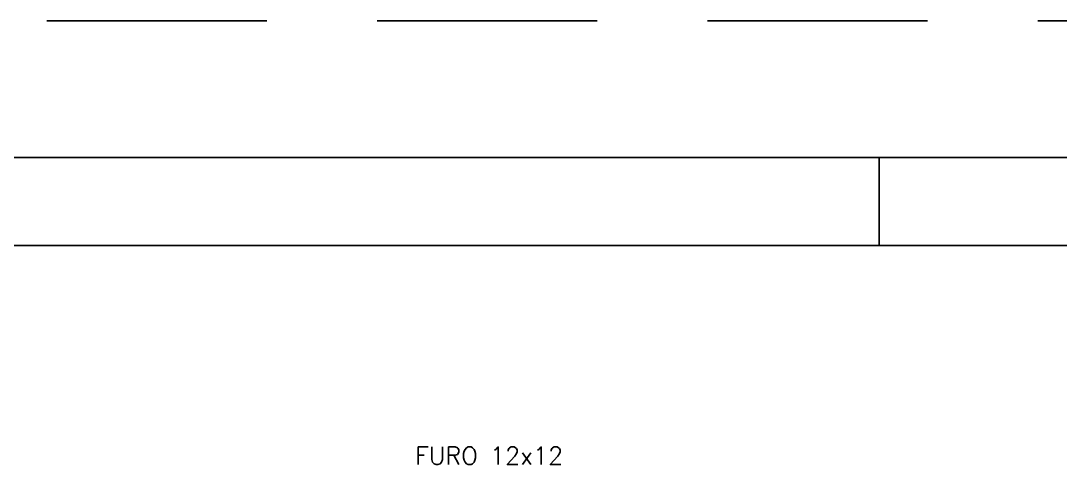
# Model space of a CAD drawing. Extents: x -1 to 122, y -1 to 61.
# Drawn here: x 25.19 to 36.99, y 55.98 to 61.05 of the extents above; entities that cross this region are included whole.
import ezdxf

# ---------------------------------------------------------------- set-up
doc = ezdxf.new("R2010")
doc.units = 0
doc.header["$MEASUREMENT"] = 0
doc.linetypes.add('HIDDEN', pattern=[0.375, 0.25, -0.125])
doc.layers.get('0').update_dxf_attribs({"linetype": 'CONTINUOUS'})
doc.layers.get('Defpoints').update_dxf_attribs({"linetype": 'CONTINUOUS'})
doc.layers.add('ARQ_FOLHA', color=7, linetype='CONTINUOUS')
doc.layers.add('PENA_03', color=3, linetype='CONTINUOUS')
doc.styles.get("Standard").update_dxf_attribs({"font": 'ROMANS.SHX'})

# ---------------------------------------------------------------- blocks, each defined once
blk = doc.blocks.new('FOLHA A1+1 - 1102 X 594')
at = {"layer": 'ARQ_FOLHA', "color": 1}
blk.add_line((-848.5, 584), (-848.5, 594), dxfattribs=at)
for points in [[(-1189, 0), (0, 0), (0, 594), (-1189, 594)], [(-1164, 10), (-10, 10), (-10, 584), (-1164, 584)]]:
    blk.add_lwpolyline(points, close=True, dxfattribs=at)
at = {"layer": 'Defpoints', "color": 8, "linetype": 'HIDDEN', "ltscale": 100}
blk.add_lwpolyline([(-1208.5, 609.5), (-1208.5, -15.5), (19.5, -15.5), (19.5, 609.5)], close=True, dxfattribs=at)

msp = doc.modelspace()

# ---------------------------------------------------------------- block references
at = {"xscale": 0.09999999999999938, "yscale": 0.09999999999999938, "zscale": 0.09999999999999938}
msp.add_blockref('FOLHA A1+1 - 1102 X 594', (119.786331, 0.100435), dxfattribs=at)

# ---------------------------------------------------------------- texts
at = {"layer": 'PENA_03', "linetype": 'Continuous'}
msp.add_text('FURO 12x12', height=0.2, dxfattribs=at).set_placement((29.668584, 56.014695))

doc.saveas('drawing.dxf')
